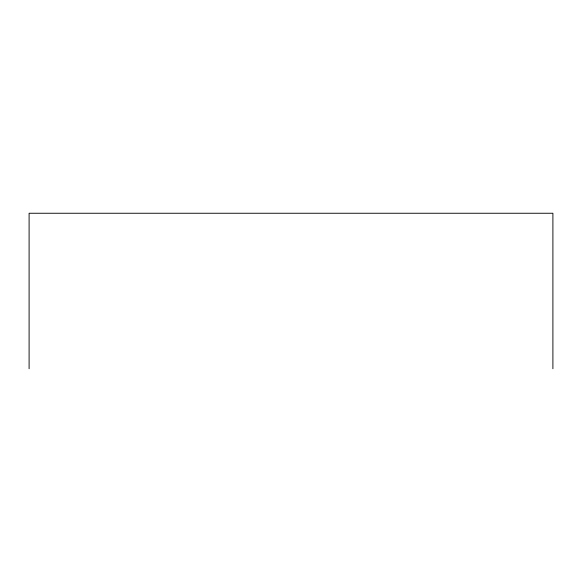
<?xml version="1.0" encoding="UTF-8"?>
<svg xmlns="http://www.w3.org/2000/svg" width="582" height="582" viewBox="0 0 582 582"><rect width="100%" height="100%" fill="white"/><g stroke="black" fill="none" stroke-linecap="round" stroke-linejoin="round"><path stroke-width="0.87" d="M552.9 368.748L552.9 213.252L29.1 213.252L29.1 368.748"/></g></svg>
